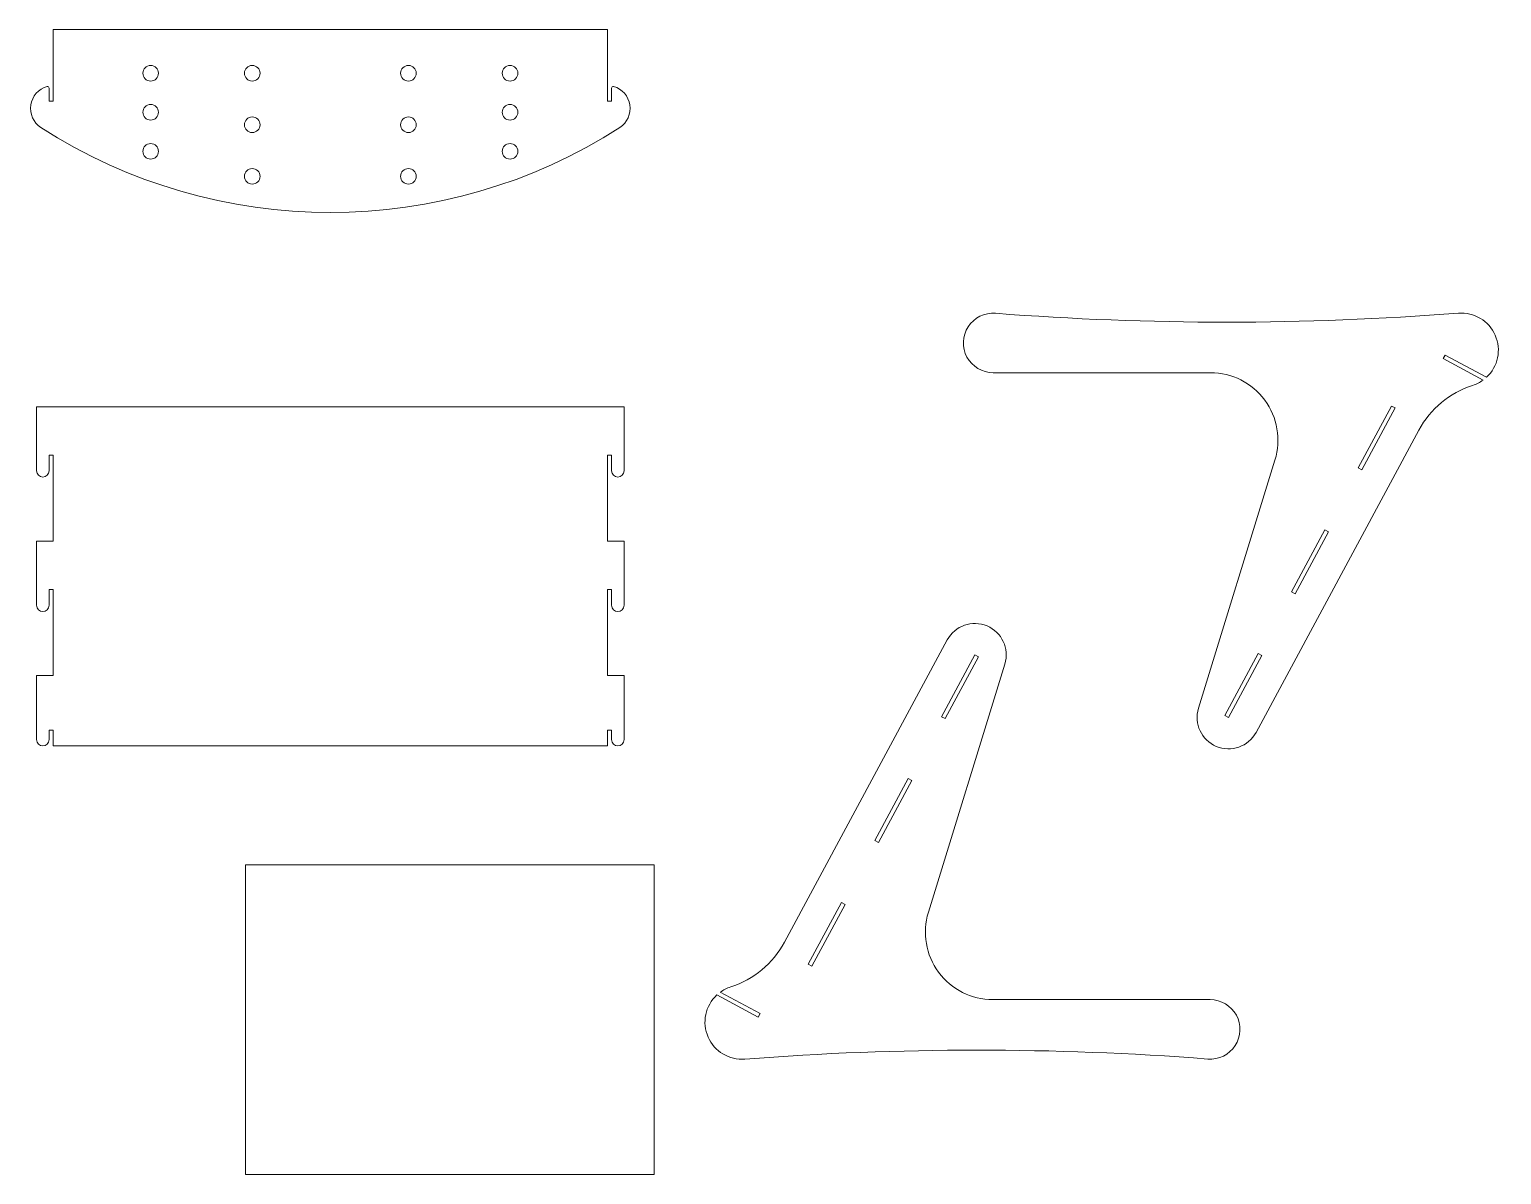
# Model space of a CAD drawing. Header units: millimetres. Extents: x -884 to 846, y -639 to 94.
# Drawn here: x -884 to 58, y -639 to 94 of the extents above; entities that cross this region are included whole.
import ezdxf

# ---------------------------------------------------------------- set-up
doc = ezdxf.new("R2010")
doc.units = ezdxf.units.MM
doc.header["$MEASUREMENT"] = 0
doc.layers.add('Layer 1', color=7, linetype='Continuous')

msp = doc.modelspace()

# ---------------------------------------------------------------- linework, layer by layer
at = {"layer": 'Layer 1', "lineweight": 15}
for points in [[(-868.9732, 94.0929), (-868.9732, 94.0929), (-868.9732, 48.0929), (-868.9732, 48.0929)], [(-514.1732, 94.0929), (-514.1732, 94.0929), (-868.9732, 94.0929), (-868.9732, 94.0929)], [(-514.1732, 48.0929), (-514.1732, 48.0929), (-514.1732, 94.0929), (-514.1732, 94.0929)], [(-871.5732, 48.0929), (-871.5732, 48.0929), (-871.5732, 56.6041), (-871.5732, 56.6041)], [(-511.5732, 56.6041), (-511.5732, 56.6041), (-511.5732, 48.0929), (-511.5732, 48.0929)], [(-868.9732, 48.0929), (-868.9732, 48.0929), (-871.5732, 48.0929), (-871.5732, 48.0929)], [(-511.5732, 48.0929), (-511.5732, 48.0929), (-514.1732, 48.0929), (-514.1732, 48.0929)], [(-876.8293, 31.4055), (-764.0276, -41.3069), (-619.1189, -41.3069), (-506.3172, 31.4055)], [(-265.9006, -87.5455), (-167.2615, -95.1513), (-68.1825, -95.1324), (30.4538, -87.4892)], [(20.7871, -116.5718), (20.7871, -116.5718), (22.0208, -114.2832), (22.0208, -114.2832)], [(46.2611, -130.3048), (46.2611, -130.3048), (20.7871, -116.5718), (20.7871, -116.5718)], [(22.0208, -114.2832), (22.0208, -114.2832), (48.428, -128.5192), (48.428, -128.5192)], [(-267.3639, -125.5558), (-267.3639, -125.5558), (-128.2434, -125.5558), (-128.2434, -125.5558)], [(39.529, -133.7257), (41.9413, -132.9522), (44.2142, -131.7973), (46.2611, -130.3048)], [(39.529, -133.7257), (24.8229, -138.4413), (12.5145, -148.669), (5.186, -162.263)], [(-503.5732, -147.3853), (-503.5732, -147.3853), (-879.5732, -147.3853), (-879.5732, -147.3853)], [(-879.5732, -147.3853), (-879.5732, -147.3853), (-879.5732, -188.3853), (-879.5732, -188.3853)], [(-503.5732, -188.3853), (-503.5732, -188.3853), (-503.5732, -147.3853), (-503.5732, -147.3853)], [(-12.2781, -146.9153), (-12.2781, -146.9153), (-33.6321, -186.526), (-33.6321, -186.526)], [(-31.3435, -187.7598), (-31.3435, -187.7598), (-9.9895, -148.1491), (-9.9895, -148.1491)], [(-9.9895, -148.1491), (-9.9895, -148.1491), (-12.2781, -146.9153), (-12.2781, -146.9153)], [(-99.1058, -355.7195), (-99.1058, -355.7195), (5.186, -162.263), (5.186, -162.263)], [(-871.5732, -188.3853), (-871.5732, -188.3853), (-871.5732, -178.3853), (-871.5732, -178.3853)], [(-871.5732, -178.3853), (-871.5732, -178.3853), (-868.9732, -178.3853), (-868.9732, -178.3853)], [(-868.9732, -178.3853), (-868.9732, -178.3853), (-868.9732, -233.3853), (-868.9732, -233.3853)], [(-514.1732, -233.3853), (-514.1732, -233.3853), (-514.1732, -178.3853), (-514.1732, -178.3853)], [(-514.1732, -178.3853), (-514.1732, -178.3853), (-511.5732, -178.3853), (-511.5732, -178.3853)], [(-511.5732, -178.3853), (-511.5732, -178.3853), (-511.5732, -188.3853), (-511.5732, -188.3853)], [(-86.9865, -181.4357), (-86.9865, -181.4357), (-135.9261, -340.2979), (-135.9261, -340.2979)], [(-33.6321, -186.526), (-33.6321, -186.526), (-31.3435, -187.7598), (-31.3435, -187.7598)], [(-868.9732, -233.3853), (-868.9732, -233.3853), (-879.5732, -233.3853), (-879.5732, -233.3853)], [(-879.5732, -233.3853), (-879.5732, -233.3853), (-879.5732, -274.3853), (-879.5732, -274.3853)], [(-503.5732, -233.3853), (-503.5732, -233.3853), (-514.1732, -233.3853), (-514.1732, -233.3853)], [(-503.5732, -274.3853), (-503.5732, -274.3853), (-503.5732, -233.3853), (-503.5732, -233.3853)], [(-54.9861, -226.1367), (-54.9861, -226.1367), (-76.3401, -265.7474), (-76.3401, -265.7474)], [(-74.0515, -266.9812), (-74.0515, -266.9812), (-52.6975, -227.3705), (-52.6975, -227.3705)], [(-52.6975, -227.3705), (-52.6975, -227.3705), (-54.9861, -226.1367), (-54.9861, -226.1367)], [(-871.5732, -274.3853), (-871.5732, -274.3853), (-871.5732, -264.3853), (-871.5732, -264.3853)], [(-871.5732, -264.3853), (-871.5732, -264.3853), (-868.9732, -264.3853), (-868.9732, -264.3853)], [(-868.9732, -264.3853), (-868.9732, -264.3853), (-868.9732, -319.3853), (-868.9732, -319.3853)], [(-514.1732, -319.3853), (-514.1732, -319.3853), (-514.1732, -264.3853), (-514.1732, -264.3853)], [(-514.1732, -264.3853), (-514.1732, -264.3853), (-511.5732, -264.3853), (-511.5732, -264.3853)], [(-511.5732, -264.3853), (-511.5732, -264.3853), (-511.5732, -274.3853), (-511.5732, -274.3853)], [(-76.3401, -265.7474), (-76.3401, -265.7474), (-74.0515, -266.9812), (-74.0515, -266.9812)], [(-296.6721, -296.5924), (-296.6721, -296.5924), (-400.9638, -490.0489), (-400.9638, -490.0489)], [(-279.0184, -306.1095), (-279.0184, -306.1095), (-300.3724, -345.72), (-300.3724, -345.72)], [(-298.0838, -346.9538), (-298.0838, -346.9538), (-276.7298, -307.3432), (-276.7298, -307.3432)], [(-276.7298, -307.3432), (-276.7298, -307.3432), (-279.0184, -306.1095), (-279.0184, -306.1095)], [(-97.6941, -305.3581), (-97.6941, -305.3581), (-119.048, -344.9687), (-119.048, -344.9687)], [(-116.7594, -346.2025), (-116.7594, -346.2025), (-95.4054, -306.5919), (-95.4054, -306.5919)], [(-95.4054, -306.5919), (-95.4054, -306.5919), (-97.6941, -305.3581), (-97.6941, -305.3581)], [(-868.9732, -319.3853), (-868.9732, -319.3853), (-879.5732, -319.3853), (-879.5732, -319.3853)], [(-879.5732, -319.3853), (-879.5732, -319.3853), (-879.5732, -360.3852), (-879.5732, -360.3852)], [(-503.5732, -319.3853), (-503.5732, -319.3853), (-514.1732, -319.3853), (-514.1732, -319.3853)], [(-503.5732, -360.3852), (-503.5732, -360.3852), (-503.5732, -319.3853), (-503.5732, -319.3853)], [(-308.7913, -470.8762), (-308.7913, -470.8762), (-259.8517, -312.014), (-259.8517, -312.014)], [(-300.3724, -345.72), (-300.3724, -345.72), (-298.0838, -346.9538), (-298.0838, -346.9538)], [(-119.048, -344.9687), (-119.048, -344.9687), (-116.7594, -346.2025), (-116.7594, -346.2025)], [(-871.5732, -360.3852), (-871.5732, -360.3852), (-871.5732, -354.3852), (-871.5732, -354.3852)], [(-871.5732, -354.3852), (-871.5732, -354.3852), (-868.9732, -354.3852), (-868.9732, -354.3852)], [(-868.9732, -354.3852), (-868.9732, -354.3852), (-868.9732, -364.3852), (-868.9732, -364.3852)], [(-514.1732, -364.3852), (-514.1732, -364.3852), (-514.1732, -354.3852), (-514.1732, -354.3852)], [(-514.1732, -354.3852), (-514.1732, -354.3852), (-511.5732, -354.3852), (-511.5732, -354.3852)], [(-511.5732, -354.3852), (-511.5732, -354.3852), (-511.5732, -360.3852), (-511.5732, -360.3852)], [(-868.9732, -364.3852), (-868.9732, -364.3852), (-514.1732, -364.3852), (-514.1732, -364.3852)], [(-321.7264, -385.3307), (-321.7264, -385.3307), (-343.0804, -424.9414), (-343.0804, -424.9414)], [(-319.4378, -386.5645), (-319.4378, -386.5645), (-321.7264, -385.3307), (-321.7264, -385.3307)], [(-340.7917, -426.1752), (-340.7917, -426.1752), (-319.4378, -386.5645), (-319.4378, -386.5645)], [(-343.0804, -424.9414), (-343.0804, -424.9414), (-340.7917, -426.1752), (-340.7917, -426.1752)], [(-364.4343, -464.5521), (-364.4343, -464.5521), (-385.7883, -504.1628), (-385.7883, -504.1628)], [(-383.4997, -505.3966), (-383.4997, -505.3966), (-362.1457, -465.7859), (-362.1457, -465.7859)], [(-362.1457, -465.7859), (-362.1457, -465.7859), (-364.4343, -464.5521), (-364.4343, -464.5521)], [(-435.3069, -518.5862), (-420.6008, -513.8706), (-408.2923, -503.643), (-400.9638, -490.0489)], [(-385.7883, -504.1628), (-385.7883, -504.1628), (-383.4997, -505.3966), (-383.4997, -505.3966)], [(-417.7987, -538.0287), (-417.7987, -538.0287), (-444.2058, -523.7927), (-444.2058, -523.7927)], [(-435.3069, -518.5862), (-437.7192, -519.3597), (-439.992, -520.5147), (-442.0389, -522.0071)], [(-442.0389, -522.0071), (-442.0389, -522.0071), (-416.5649, -535.7401), (-416.5649, -535.7401)], [(-128.414, -526.7562), (-128.414, -526.7562), (-267.5344, -526.7562), (-267.5344, -526.7562)], [(-416.5649, -535.7401), (-416.5649, -535.7401), (-417.7987, -538.0287), (-417.7987, -538.0287)], [(-129.8772, -564.7664), (-228.5163, -557.1607), (-327.5954, -557.1795), (-426.2316, -564.8228)]]:
    msp.add_open_spline(points, degree=3, dxfattribs=at)
for points, knots in [([(-801.5732, 66.0929), (-801.5732, 68.8544), (-803.8118, 71.0929), (-806.5732, 71.0929), (-806.5732, 71.0929), (-809.3347, 71.0929), (-811.5732, 68.8544), (-811.5732, 66.093), (-811.5732, 66.093), (-811.5733, 63.3315), (-809.3347, 61.093), (-806.5733, 61.0929), (-806.5733, 61.0929), (-803.8118, 61.0929), (-801.5733, 63.3315), (-801.5732, 66.0929)], [0, 0, 0, 0, 0.2, 0.2, 0.2, 0.2, 0.4, 0.4, 0.4, 0.4, 0.6, 0.6, 0.6, 0.6, 1, 1, 1, 1]), ([(-736.5732, 66.0929), (-736.5732, 68.8544), (-738.8118, 71.0929), (-741.5732, 71.0929), (-741.5732, 71.0929), (-744.3347, 71.0929), (-746.5732, 68.8544), (-746.5732, 66.093), (-746.5732, 66.093), (-746.5733, 63.3315), (-744.3347, 61.093), (-741.5733, 61.0929), (-741.5733, 61.0929), (-738.8118, 61.0929), (-736.5733, 63.3315), (-736.5732, 66.0929)], [0, 0, 0, 0, 0.2, 0.2, 0.2, 0.2, 0.4, 0.4, 0.4, 0.4, 0.6, 0.6, 0.6, 0.6, 1, 1, 1, 1]), ([(-636.5732, 66.0929), (-636.5732, 68.8544), (-638.8118, 71.0929), (-641.5732, 71.0929), (-641.5732, 71.0929), (-644.3347, 71.0929), (-646.5732, 68.8544), (-646.5732, 66.093), (-646.5732, 66.093), (-646.5733, 63.3315), (-644.3347, 61.093), (-641.5733, 61.0929), (-641.5733, 61.0929), (-638.8118, 61.0929), (-636.5733, 63.3315), (-636.5732, 66.0929)], [0, 0, 0, 0, 0.2, 0.2, 0.2, 0.2, 0.4, 0.4, 0.4, 0.4, 0.6, 0.6, 0.6, 0.6, 1, 1, 1, 1]), ([(-571.5732, 66.0929), (-571.5732, 68.8544), (-573.8118, 71.0929), (-576.5732, 71.0929), (-576.5732, 71.0929), (-579.3347, 71.0929), (-581.5732, 68.8544), (-581.5732, 66.093), (-581.5732, 66.093), (-581.5733, 63.3315), (-579.3347, 61.093), (-576.5733, 61.0929), (-576.5733, 61.0929), (-573.8118, 61.0929), (-571.5733, 63.3315), (-571.5732, 66.0929)], [0, 0, 0, 0, 0.2, 0.2, 0.2, 0.2, 0.4, 0.4, 0.4, 0.4, 0.6, 0.6, 0.6, 0.6, 1, 1, 1, 1]), ([(-872.8399, 57.5679), (-878.3473, 56.0441), (-882.4462, 51.4277), (-883.3076, 45.7787), (-883.3076, 45.7787), (-884.1689, 40.1297), (-881.6322, 34.5015), (-876.8293, 31.4055)], [0, 0, 0, 0, 0.33333333, 0.33333333, 0.33333333, 0.33333333, 1, 1, 1, 1]), ([(-871.5732, 56.6041), (-871.5732, 56.9164), (-871.7192, 57.2108), (-871.9677, 57.3999), (-871.9677, 57.3999), (-872.2163, 57.589), (-872.5389, 57.6512), (-872.8399, 57.5679)], [0, 0, 0, 0, 0.33333333, 0.33333333, 0.33333333, 0.33333333, 1, 1, 1, 1]), ([(-510.3066, 57.5679), (-510.6076, 57.6512), (-510.9302, 57.589), (-511.1788, 57.3999), (-511.1788, 57.3999), (-511.4273, 57.2108), (-511.5732, 56.9164), (-511.5732, 56.6041)], [0, 0, 0, 0, 0.33333333, 0.33333333, 0.33333333, 0.33333333, 1, 1, 1, 1]), ([(-506.3172, 31.4055), (-501.5143, 34.5015), (-498.9776, 40.1297), (-499.8389, 45.7787), (-499.8389, 45.7787), (-500.7003, 51.4277), (-504.7991, 56.044), (-510.3065, 57.5679)], [0, 0, 0, 0, 0.33333333, 0.33333333, 0.33333333, 0.33333333, 1, 1, 1, 1]), ([(-801.5732, 41.0929), (-801.5732, 43.8544), (-803.8118, 46.0929), (-806.5732, 46.0929), (-806.5732, 46.0929), (-809.3347, 46.0929), (-811.5732, 43.8544), (-811.5732, 41.093), (-811.5732, 41.093), (-811.5733, 38.3315), (-809.3347, 36.093), (-806.5733, 36.0929), (-806.5733, 36.0929), (-803.8118, 36.0929), (-801.5733, 38.3315), (-801.5732, 41.0929)], [0, 0, 0, 0, 0.2, 0.2, 0.2, 0.2, 0.4, 0.4, 0.4, 0.4, 0.6, 0.6, 0.6, 0.6, 1, 1, 1, 1]), ([(-736.5732, 33.0929), (-736.5732, 35.8544), (-738.8118, 38.0929), (-741.5732, 38.0929), (-741.5732, 38.0929), (-744.3347, 38.0929), (-746.5732, 35.8544), (-746.5732, 33.093), (-746.5732, 33.093), (-746.5733, 30.3315), (-744.3347, 28.093), (-741.5733, 28.0929), (-741.5733, 28.0929), (-738.8118, 28.0929), (-736.5733, 30.3315), (-736.5732, 33.0929)], [0, 0, 0, 0, 0.2, 0.2, 0.2, 0.2, 0.4, 0.4, 0.4, 0.4, 0.6, 0.6, 0.6, 0.6, 1, 1, 1, 1]), ([(-636.5732, 33.0929), (-636.5732, 35.8544), (-638.8118, 38.0929), (-641.5732, 38.0929), (-641.5732, 38.0929), (-644.3347, 38.0929), (-646.5732, 35.8544), (-646.5732, 33.093), (-646.5732, 33.093), (-646.5733, 30.3315), (-644.3347, 28.093), (-641.5733, 28.0929), (-641.5733, 28.0929), (-638.8118, 28.0929), (-636.5733, 30.3315), (-636.5732, 33.0929)], [0, 0, 0, 0, 0.2, 0.2, 0.2, 0.2, 0.4, 0.4, 0.4, 0.4, 0.6, 0.6, 0.6, 0.6, 1, 1, 1, 1]), ([(-571.5732, 41.0929), (-571.5732, 43.8544), (-573.8118, 46.0929), (-576.5732, 46.0929), (-576.5732, 46.0929), (-579.3347, 46.0929), (-581.5732, 43.8544), (-581.5732, 41.093), (-581.5732, 41.093), (-581.5733, 38.3315), (-579.3347, 36.093), (-576.5733, 36.0929), (-576.5733, 36.0929), (-573.8118, 36.0929), (-571.5733, 38.3315), (-571.5732, 41.0929)], [0, 0, 0, 0, 0.2, 0.2, 0.2, 0.2, 0.4, 0.4, 0.4, 0.4, 0.6, 0.6, 0.6, 0.6, 1, 1, 1, 1]), ([(-801.5732, 16.0929), (-801.5732, 18.8544), (-803.8118, 21.0929), (-806.5732, 21.0929), (-806.5732, 21.0929), (-809.3347, 21.0929), (-811.5732, 18.8544), (-811.5732, 16.093), (-811.5732, 16.093), (-811.5733, 13.3315), (-809.3347, 11.093), (-806.5733, 11.0929), (-806.5733, 11.0929), (-803.8118, 11.0929), (-801.5733, 13.3315), (-801.5732, 16.0929)], [0, 0, 0, 0, 0.2, 0.2, 0.2, 0.2, 0.4, 0.4, 0.4, 0.4, 0.6, 0.6, 0.6, 0.6, 1, 1, 1, 1]), ([(-571.5732, 16.0929), (-571.5732, 18.8544), (-573.8118, 21.0929), (-576.5732, 21.0929), (-576.5732, 21.0929), (-579.3347, 21.0929), (-581.5732, 18.8544), (-581.5732, 16.093), (-581.5732, 16.093), (-581.5733, 13.3315), (-579.3347, 11.093), (-576.5733, 11.0929), (-576.5733, 11.0929), (-573.8118, 11.0929), (-571.5733, 13.3315), (-571.5732, 16.0929)], [0, 0, 0, 0, 0.2, 0.2, 0.2, 0.2, 0.4, 0.4, 0.4, 0.4, 0.6, 0.6, 0.6, 0.6, 1, 1, 1, 1]), ([(-736.5732, 0.0929), (-736.5732, 2.8544), (-738.8118, 5.0929), (-741.5732, 5.0929), (-741.5732, 5.0929), (-744.3347, 5.0929), (-746.5732, 2.8544), (-746.5732, 0.093), (-746.5732, 0.093), (-746.5733, -2.6685), (-744.3347, -4.907), (-741.5733, -4.9071), (-741.5733, -4.9071), (-738.8118, -4.9071), (-736.5733, -2.6685), (-736.5732, 0.0929)], [0, 0, 0, 0, 0.2, 0.2, 0.2, 0.2, 0.4, 0.4, 0.4, 0.4, 0.6, 0.6, 0.6, 0.6, 1, 1, 1, 1]), ([(-636.5732, 0.0929), (-636.5732, 2.8544), (-638.8118, 5.0929), (-641.5732, 5.0929), (-641.5732, 5.0929), (-644.3347, 5.0929), (-646.5732, 2.8544), (-646.5732, 0.093), (-646.5732, 0.093), (-646.5733, -2.6685), (-644.3347, -4.907), (-641.5733, -4.9071), (-641.5733, -4.9071), (-638.8118, -4.9071), (-636.5733, -2.6685), (-636.5732, 0.0929)], [0, 0, 0, 0, 0.2, 0.2, 0.2, 0.2, 0.4, 0.4, 0.4, 0.4, 0.6, 0.6, 0.6, 0.6, 1, 1, 1, 1]), ([(-265.9006, -87.5455), (-272.8546, -87.0093), (-279.545, -90.3196), (-283.3375, -96.1731), (-283.3375, -96.1731), (-287.13, -102.0265), (-287.4171, -109.4855), (-284.0859, -115.6132), (-284.0859, -115.6132), (-280.7546, -121.7409), (-274.3385, -125.5558), (-267.3639, -125.5558)], [0, 0, 0, 0, 0.25, 0.25, 0.25, 0.25, 0.5, 0.5, 0.5, 0.5, 1, 1, 1, 1]), ([(48.428, -128.5192), (55.821, -121.6533), (58.0616, -110.8621), (54.0131, -101.6205), (54.0131, -101.6205), (49.9647, -92.3789), (40.5132, -86.7097), (30.4539, -87.4891)], [0, 0, 0, 0, 0.33333333, 0.33333333, 0.33333333, 0.33333333, 1, 1, 1, 1]), ([(-86.9865, -181.4357), (-82.9524, -168.3406), (-85.3746, -154.1079), (-93.5133, -143.0845), (-93.5133, -143.0845), (-101.6521, -132.061), (-114.5408, -125.5558), (-128.2432, -125.5558)], [0, 0, 0, 0, 0.33333333, 0.33333333, 0.33333333, 0.33333333, 1, 1, 1, 1]), ([(-879.5732, -188.3853), (-879.5732, -190.5944), (-877.7824, -192.3853), (-875.5733, -192.3853), (-875.5733, -192.3853), (-873.3641, -192.3853), (-871.5733, -190.5944), (-871.5732, -188.3853)], [0, 0, 0, 0, 0.33333333, 0.33333333, 0.33333333, 0.33333333, 1, 1, 1, 1]), ([(-511.5732, -188.3853), (-511.5732, -190.5944), (-509.7824, -192.3853), (-507.5733, -192.3853), (-507.5733, -192.3853), (-505.3641, -192.3853), (-503.5733, -190.5944), (-503.5732, -188.3853)], [0, 0, 0, 0, 0.33333333, 0.33333333, 0.33333333, 0.33333333, 1, 1, 1, 1]), ([(-879.5732, -274.3853), (-879.5732, -276.5944), (-877.7824, -278.3853), (-875.5733, -278.3853), (-875.5733, -278.3853), (-873.3641, -278.3853), (-871.5733, -276.5944), (-871.5732, -274.3853)], [0, 0, 0, 0, 0.33333333, 0.33333333, 0.33333333, 0.33333333, 1, 1, 1, 1]), ([(-511.5732, -274.3853), (-511.5732, -276.5944), (-509.7824, -278.3853), (-507.5733, -278.3853), (-507.5733, -278.3853), (-505.3641, -278.3853), (-503.5733, -276.5944), (-503.5732, -274.3853)], [0, 0, 0, 0, 0.33333333, 0.33333333, 0.33333333, 0.33333333, 1, 1, 1, 1]), ([(-259.8517, -312.014), (-256.814, -302.1534), (-261.7537, -291.5969), (-271.2705, -287.6109), (-271.2705, -287.6109), (-280.7874, -283.6249), (-291.7758, -287.5101), (-296.672, -296.5923)], [0, 0, 0, 0, 0.33333333, 0.33333333, 0.33333333, 0.33333333, 1, 1, 1, 1]), ([(-135.9261, -340.2979), (-138.9638, -350.1586), (-134.0242, -360.715), (-124.5072, -364.701), (-124.5072, -364.701), (-114.9903, -368.687), (-104.002, -364.8017), (-99.1058, -355.7195)], [0, 0, 0, 0, 0.33333333, 0.33333333, 0.33333333, 0.33333333, 1, 1, 1, 1]), ([(-879.5732, -360.3852), (-879.5732, -362.5943), (-877.7824, -364.3852), (-875.5733, -364.3852), (-875.5733, -364.3852), (-873.3641, -364.3852), (-871.5733, -362.5943), (-871.5732, -360.3852)], [0, 0, 0, 0, 0.33333333, 0.33333333, 0.33333333, 0.33333333, 1, 1, 1, 1]), ([(-511.5732, -360.3852), (-511.5732, -362.5943), (-509.7824, -364.3852), (-507.5733, -364.3852), (-507.5733, -364.3852), (-505.3641, -364.3852), (-503.5733, -362.5943), (-503.5732, -360.3852)], [0, 0, 0, 0, 0.33333333, 0.33333333, 0.33333333, 0.33333333, 1, 1, 1, 1]), ([(-308.7913, -470.8762), (-312.8254, -483.9714), (-310.4032, -498.2041), (-302.2644, -509.2276), (-302.2644, -509.2276), (-294.1256, -520.2511), (-281.2369, -526.7562), (-267.5344, -526.7562)], [0, 0, 0, 0, 0.33333333, 0.33333333, 0.33333333, 0.33333333, 1, 1, 1, 1]), ([(-444.2058, -523.7927), (-451.5988, -530.6587), (-453.8394, -541.4499), (-449.7909, -550.6915), (-449.7909, -550.6915), (-445.7424, -559.9331), (-436.2909, -565.6023), (-426.2316, -564.8228)], [0, 0, 0, 0, 0.33333333, 0.33333333, 0.33333333, 0.33333333, 1, 1, 1, 1]), ([(-129.8772, -564.7664), (-122.9232, -565.3026), (-116.2329, -561.9923), (-112.4404, -556.1389), (-112.4404, -556.1389), (-108.6479, -550.2854), (-108.3607, -542.8265), (-111.6919, -536.6988), (-111.6919, -536.6988), (-115.0232, -530.5711), (-121.4392, -526.7562), (-128.4139, -526.7562)], [0, 0, 0, 0, 0.25, 0.25, 0.25, 0.25, 0.5, 0.5, 0.5, 0.5, 1, 1, 1, 1])]:
    msp.add_open_spline(points, degree=3, knots=knots, dxfattribs=at)
at = {"layer": 'Layer 1', "lineweight": 9}
for points in [[(-745.9719, -440.5779), (-745.9719, -440.5779), (-484.3519, -440.5779), (-484.3519, -440.5779)], [(-745.9719, -440.5779), (-745.9719, -440.5779), (-745.9719, -638.6979), (-745.9719, -638.6979)], [(-484.3519, -638.6979), (-484.3519, -638.6979), (-484.3519, -440.5779), (-484.3519, -440.5779)], [(-484.3519, -638.6979), (-484.3519, -638.6979), (-745.9719, -638.6979), (-745.9719, -638.6979)]]:
    msp.add_open_spline(points, degree=3, dxfattribs=at)

doc.saveas('drawing.dxf')
